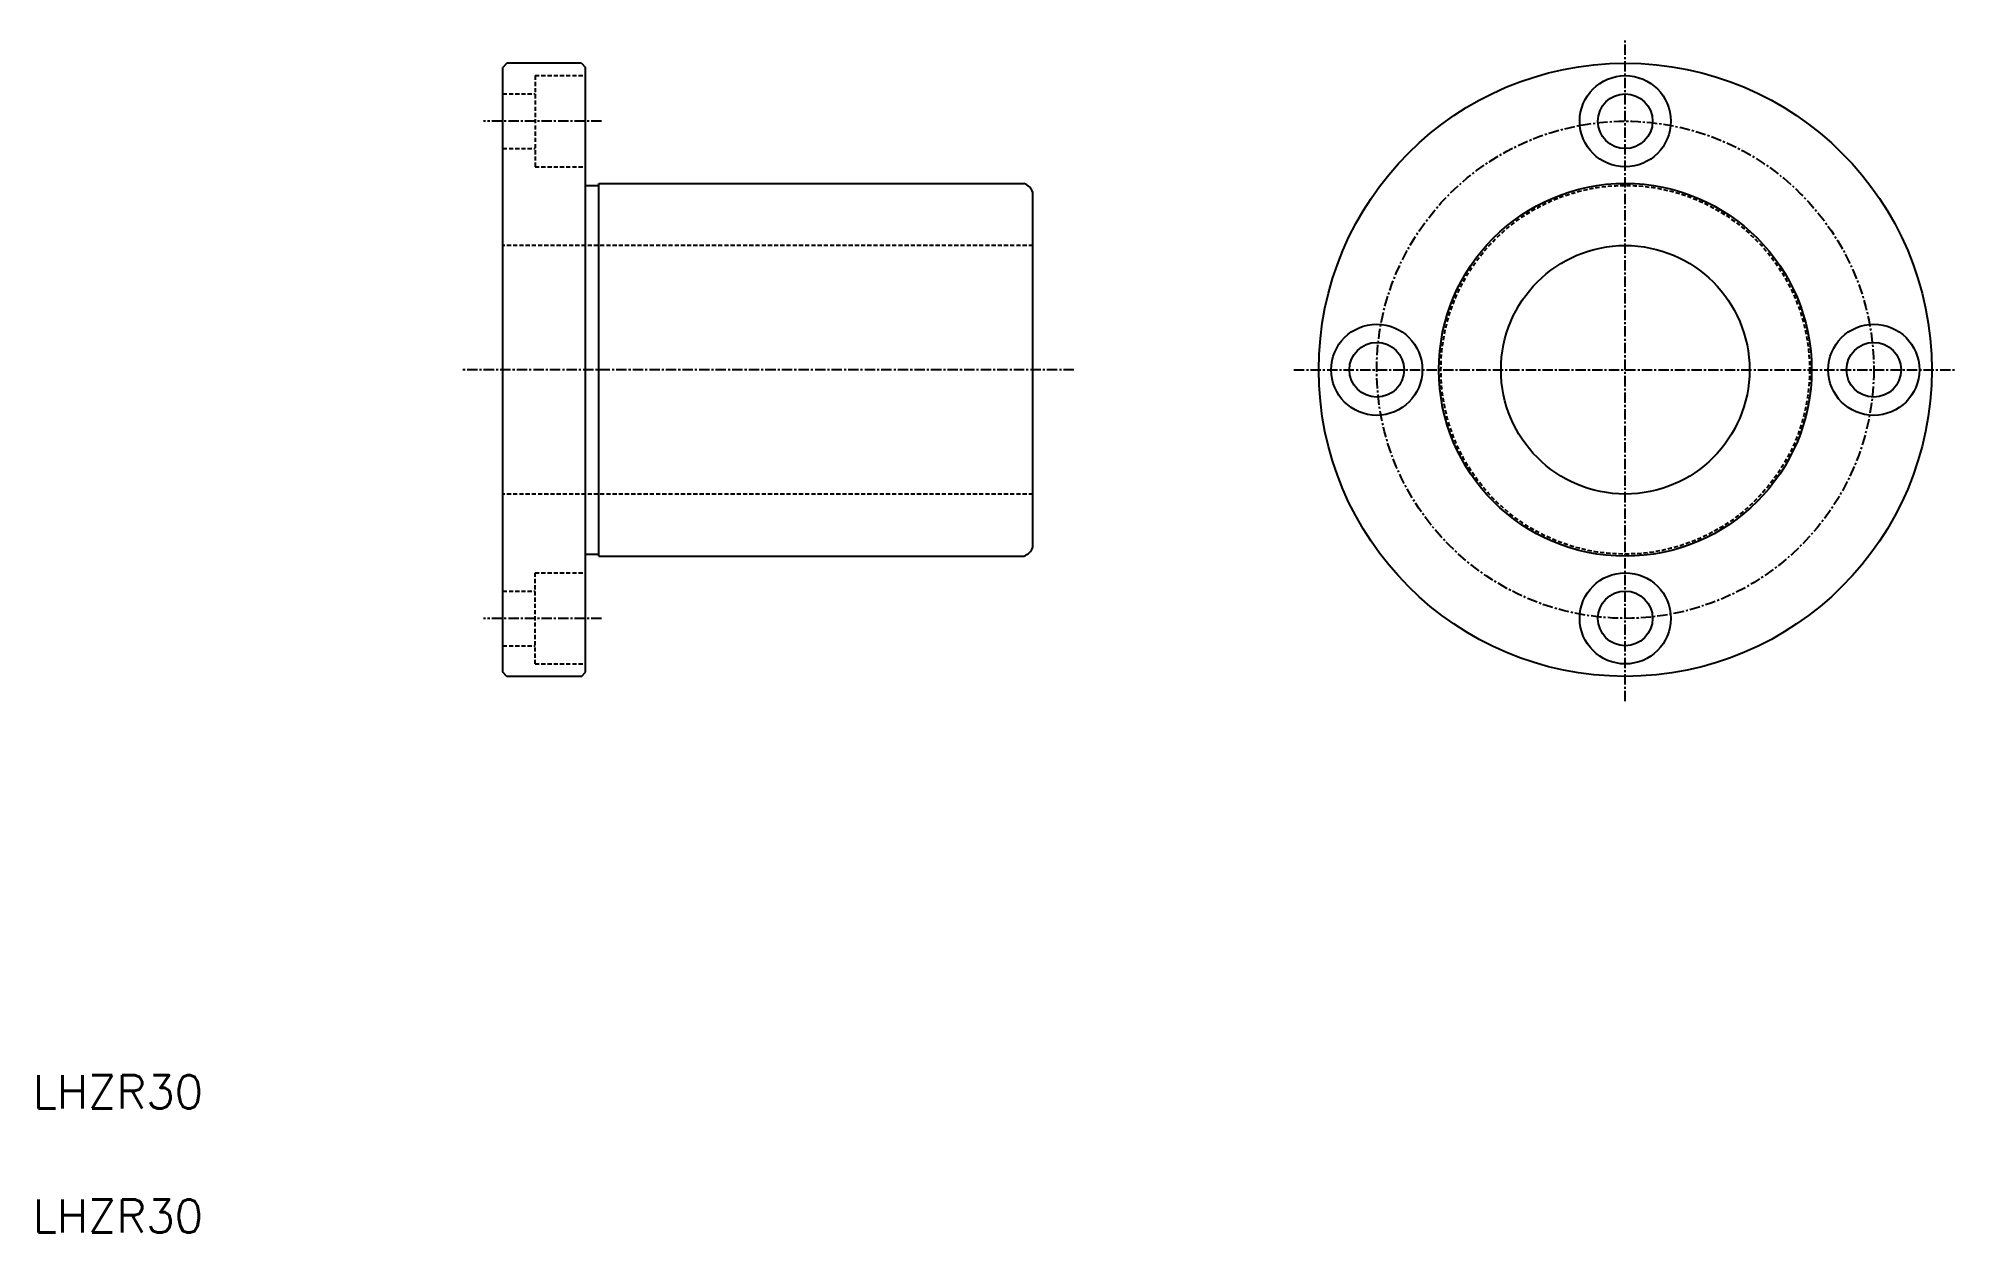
# Model space of a CAD drawing. Extents: x 11 to 242, y 10 to 154.
import ezdxf

# ---------------------------------------------------------------- set-up
doc = ezdxf.new("R2010")
doc.units = 0
doc.linetypes.add('CENTER', pattern=[2, 1.25, -0.25, 0.25, -0.25])
doc.linetypes.add('DASHED', pattern=[0.75, 0.5, -0.25])
doc.layers.get('0').update_dxf_attribs({"linetype": 'CONTINUOUS'})
doc.layers.add('CENTER', color=1, linetype='CENTER')
doc.styles.get("Standard").update_dxf_attribs({"font": 'txt.shx', "bigfont": 'bigfont.shx'})

msp = doc.modelspace()

# ---------------------------------------------------------------- linework, layer by layer
at = {"color": 7, "linetype": 'CONTINUOUS'}
for p, q in [((67.25, 151.14), (66.75, 150.64)), ((66.75, 77.64), (66.75, 150.64)), ((76.25, 151.14), (67.25, 151.14)), ((76.25, 151.14), (76.75, 150.64)), ((76.75, 77.64), (76.75, 150.64)), ((78.35, 91.64), (78.35, 136.64)), ((78.35, 136.64), (129.66, 136.64)), ((76.75, 136.39), (78.35, 136.39)), ((130.75, 92.73), (130.75, 135.55)), ((76.75, 91.89), (78.35, 91.89)), ((78.35, 91.64), (129.66, 91.64)), ((89.88, 91.64), (89.88, 91.64)), ((103, 91.64), (103, 91.64)), ((67.25, 77.14), (66.75, 77.64)), ((76.25, 77.14), (67.25, 77.14)), ((76.25, 77.14), (76.75, 77.64))]:
    msp.add_line(p, q, dxfattribs=at)
at = {"color": 3, "linetype": 'DASHED'}
for p, q in [((70.65, 149.64), (70.65, 138.64)), ((70.65, 149.64), (76.75, 149.64)), ((66.75, 147.44), (70.65, 147.44)), ((66.75, 140.84), (70.65, 140.84)), ((70.65, 138.64), (76.75, 138.64)), ((130.75, 129.14), (66.75, 129.14)), ((130.75, 99.14), (66.75, 99.14)), ((70.65, 78.64), (70.65, 89.64)), ((70.65, 89.64), (76.75, 89.64)), ((66.75, 87.44), (70.65, 87.44)), ((66.75, 80.84), (70.65, 80.84)), ((70.65, 78.64), (76.75, 78.64))]:
    msp.add_line(p, q, dxfattribs=at)
at = {"color": 7, "linetype": 'CONTINUOUS'}
for centre, radius in [((202.25, 114.14), 37), ((202.25, 144.14), 5.5), ((202.25, 144.14), 3.3), ((202.25, 114.14), 22.5), ((202.25, 114.14), 15), ((172.25, 114.14), 5.5), ((232.25, 114.14), 5.5), ((172.25, 114.14), 3.3), ((232.25, 114.14), 3.3), ((202.25, 84.14), 5.5), ((202.25, 84.14), 3.3)]:
    msp.add_circle(centre, radius, dxfattribs=at)
at = {"color": 3, "linetype": 'DASHED'}
msp.add_circle((202.25, 114.14), 22.25, dxfattribs=at)
at = {"color": 7, "linetype": 'CONTINUOUS'}
for centre, start, end in [((128.9, 134.79), 22.3316, 67.6684), ((128.9, 93.49), 292.3316, 337.6684)]:
    msp.add_arc(centre, 2, start, end, dxfattribs=at)
at = {"layer": 'CENTER', "color": 1, "linetype": 'CENTER'}
for p, q in [((202.25, 74.14), (202.25, 154.14)), ((78.67, 144.14), (64.41, 144.14)), ((135.69, 114.14), (61.85, 114.14)), ((162.25, 114.14), (242.25, 114.14)), ((78.67, 84.14), (64.41, 84.14))]:
    msp.add_line(p, q, dxfattribs=at)
msp.add_circle((202.25, 114.14), 30, dxfattribs=at)

# ---------------------------------------------------------------- texts
at = {"color": 7, "linetype": 'CONTINUOUS'}
for p in [(10, 25), (10, 10)]:
    msp.add_text('LHZR30', height=4, dxfattribs=at).set_placement(p)

doc.saveas('drawing.dxf')
